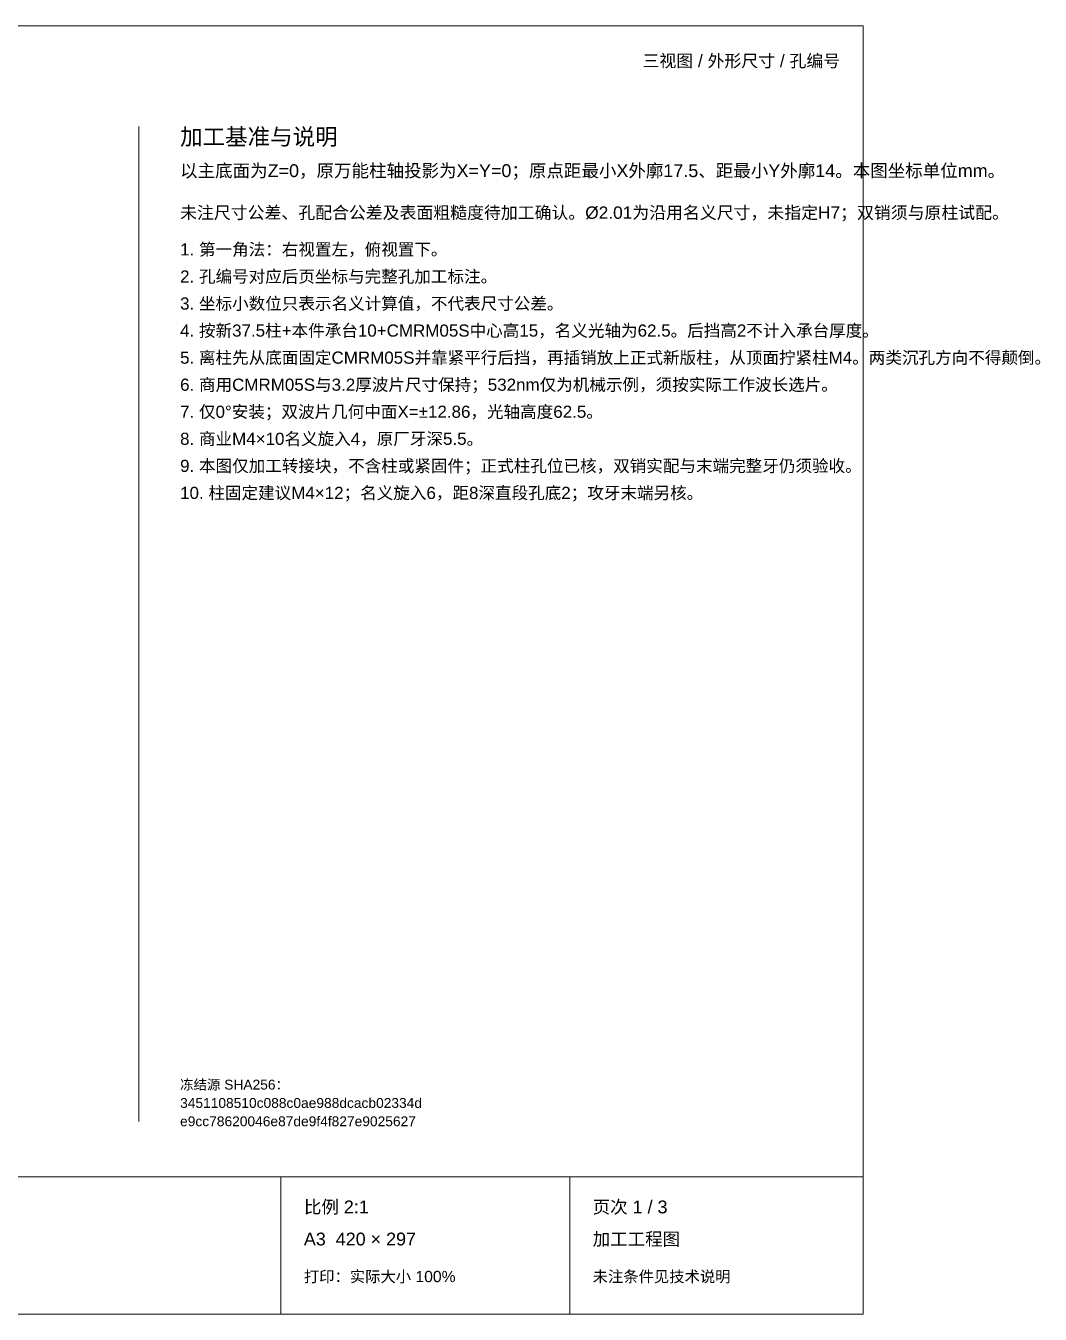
# Paper-space layout '01_三视图' of a CAD drawing. Header units: millimetres. Extents: x 8 to 451, y 8 to 289.
# Drawn here: x 229.3 to 450.7, y 8 to 289 of the extents above; entities that cross this region are included whole.
import ezdxf
from ezdxf.enums import TextEntityAlignment as Align

# ---------------------------------------------------------------- set-up
doc = ezdxf.new("R2010")
doc.units = ezdxf.units.MM
doc.layers.add('ANNOTATIONS', color=7, linetype='CONTINUOUS', lineweight=18)
doc.styles.add('CJK', font='Arial Unicode.ttf')

psp = doc.layouts.new('01_三视图')

# ---------------------------------------------------------------- linework, layer by layer
at = {"layer": 'ANNOTATIONS'}
for p, q in [((412, 289), (8, 289)), ((412, 8), (412, 289)), ((254, 50), (254, 267)), ((8, 38), (412, 38)), ((285, 8), (285, 38)), ((348, 8), (348, 38)), ((8, 8), (412, 8))]:
    psp.add_line(p, q, dxfattribs=at)

# ---------------------------------------------------------------- texts
at = {"layer": 'ANNOTATIONS', "style": 'CJK'}
psp.add_text('三视图 / 外形尺寸 / 孔编号', height=2.7, dxfattribs=at).set_placement((407, 280), align=Align.RIGHT)
for s, height, p in [('加工基准与说明', 3.6, (263, 263)), ('以主底面为Z=0，原万能柱轴投影为X=Y=0；原点距最小X外廓17.5、距最小Y外廓14。本图坐标单位mm。', 2.8, (263, 256)), ('未注尺寸公差、孔配合公差及表面粗糙度待加工确认。Ø2.01为沿用名义尺寸，未指定H7；双销须与原柱试配。', 2.7, (263, 246.9)), ('1. 第一角法：右视置左，俯视置下。', 2.65, (263, 238.9)), ('2. 孔编号对应后页坐标与完整孔加工标注。', 2.65, (263, 233)), ('3. 坐标小数位只表示名义计算值，不代表尺寸公差。', 2.65, (263, 227.1)), ('4. 按新37.5柱+本件承台10+CMRM05S中心高15，名义光轴为62.5。后挡高2不计入承台厚度。', 2.65, (263, 221.2)), ('5. 离柱先从底面固定CMRM05S并靠紧平行后挡，再插销放上正式新版柱，从顶面拧紧柱M4。两类沉孔方向不得颠倒。', 2.65, (263, 215.3)), ('6. 商用CMRM05S与3.2厚波片尺寸保持；532nm仅为机械示例，须按实际工作波长选片。', 2.65, (263, 209.4)), ('7. 仅0°安装；双波片几何中面X=±12.86，光轴高度62.5。', 2.65, (263, 203.5)), ('8. 商业M4×10名义旋入4，原厂牙深5.5。', 2.65, (263, 197.6)), ('9. 本图仅加工转接块，不含柱或紧固件；正式柱孔位已核，双销实配与末端完整牙仍须验收。', 2.65, (263, 191.7)), ('10. 柱固定建议M4×12；名义旋入6，距8深直段孔底2；攻牙末端另核。', 2.65, (263, 185.8)), ('冻结源 SHA256：', 2.15, (263, 57)), ('3451108510c088c0ae988dcacb02334d', 2.15, (263, 53)), ('e9cc78620046e87de9f4f827e9025627', 2.15, (263, 49)), ('比例 2:1', 2.8, (290, 30)), ('页次 1 / 3', 2.8, (353, 30)), ('A3  420 × 297', 2.8, (290, 23)), ('加工工程图', 2.8, (353, 23)), ('打印：实际大小 100%', 2.45, (290, 15)), ('未注条件见技术说明', 2.45, (353, 15))]:
    psp.add_text(s, height=height, dxfattribs=at).set_placement(p)

doc.saveas('drawing.dxf')
